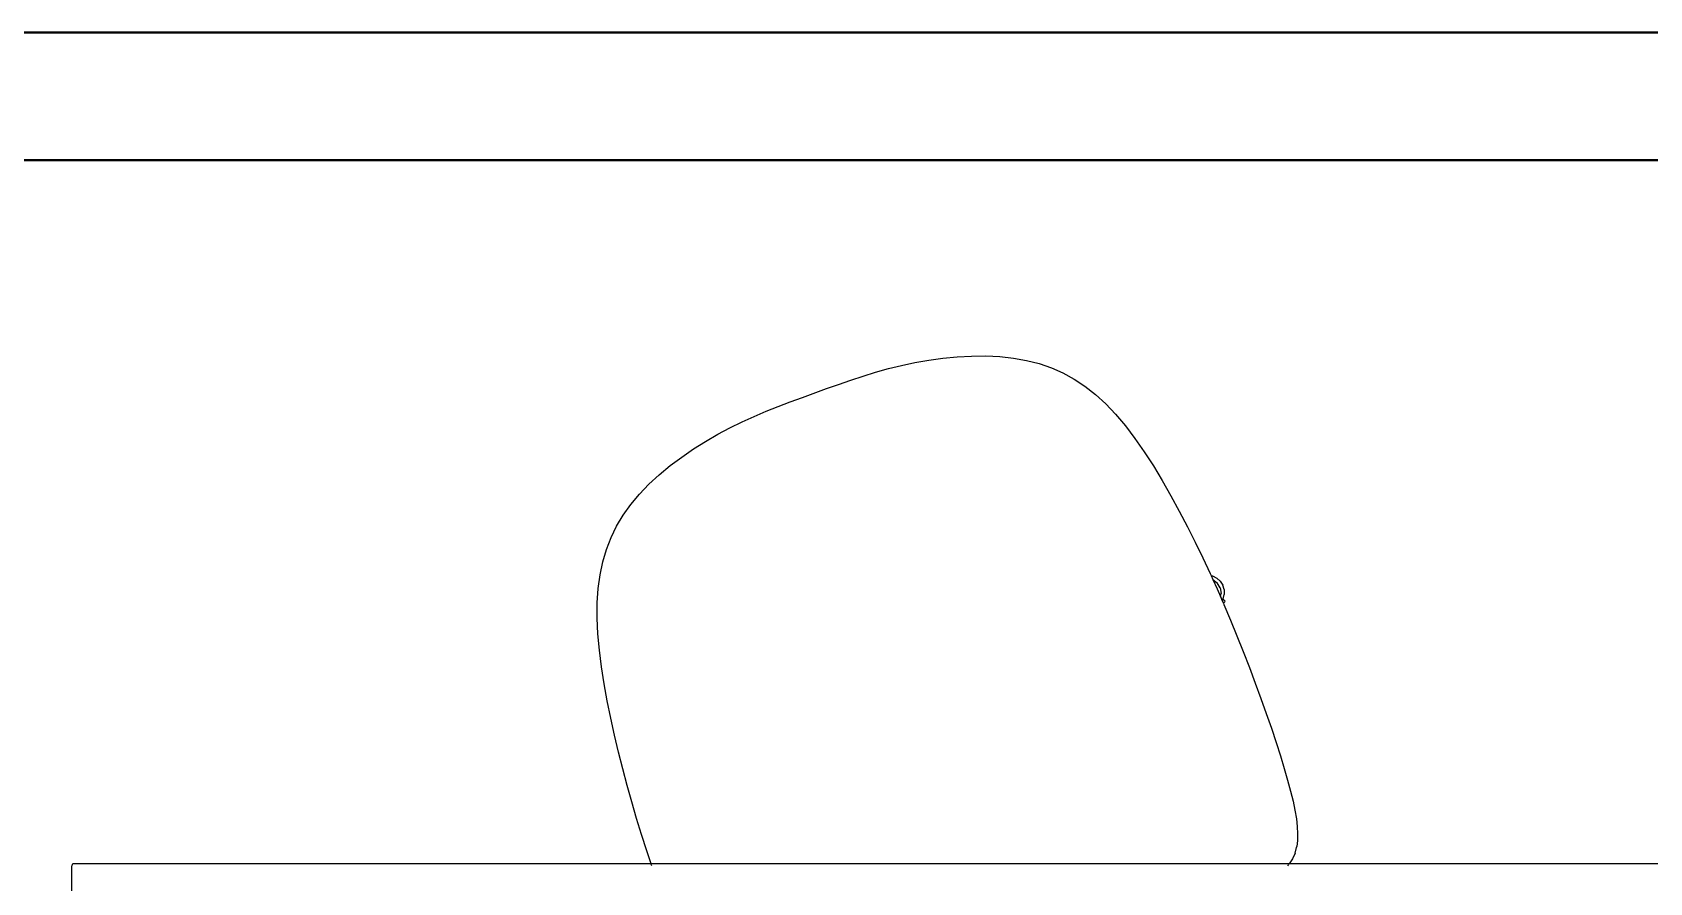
# Model space of a CAD drawing. Header units: metres. Extents: x -353 to 1688, y -477 to 135.
# Drawn here: x 502.08 to 503.347, y -317.754 to -317.088 of the extents above; entities that cross this region are included whole.
import ezdxf

# ---------------------------------------------------------------- set-up
doc = ezdxf.new("R2010")
doc.units = ezdxf.units.M
doc.header["$MEASUREMENT"] = 0
doc.layers.add('Edges', color=7, linetype='Continuous')
doc.layers.add('FURNITURE', color=130, linetype='Continuous', plot=False)
doc.layers.add('WALL', color=2, linetype='Continuous', lineweight=40)

# ---------------------------------------------------------------- blocks, each defined once
blk = doc.blocks.new('c table')
at = {"layer": 'Edges'}
for p, q in [((837.43833, 429.96316), (837.43833, 429.47199)), ((836.45263, 429.47096), (836.72415, 429.47096)), ((836.7206, 429.46472), (836.71973, 429.46134)), ((836.7206, 429.46472), (836.72205, 429.46793)), ((836.72205, 429.46793), (836.72415, 429.47096)), ((836.72415, 429.47096), (837.09841, 429.47096)), ((836.72438, 429.47122), (836.72513, 429.47199)), ((837.09807, 429.47199), (837.09833, 429.47122)), ((837.09841, 429.47096), (837.10097, 429.46323)), ((837.09841, 429.47096), (837.43759, 429.47096)), ((837.43814, 429.47122), (837.43759, 429.47096)), ((837.43814, 429.47122), (837.43833, 429.47199)), ((836.71911, 429.4533), (836.71921, 429.4572)), ((836.71921, 429.4572), (836.71962, 429.46081)), ((836.71973, 429.46134), (836.71962, 429.46081)), ((837.10097, 429.46323), (837.10398, 429.45376)), ((836.71933, 429.44906), (836.71911, 429.4533)), ((836.71986, 429.44446), (836.71933, 429.44906)), ((837.10398, 429.45376), (837.1069, 429.44423)), ((836.72069, 429.43947), (836.71986, 429.44446)), ((836.72182, 429.43406), (836.72069, 429.43947)), ((837.1069, 429.44423), (837.10972, 429.43463)), ((836.72325, 429.42819), (836.72182, 429.43406)), ((836.72496, 429.42185), (836.72325, 429.42819)), ((837.10972, 429.43463), (837.11243, 429.42497)), ((836.72696, 429.41498), (836.72496, 429.42185)), ((837.11243, 429.42497), (837.11502, 429.41522)), ((836.72923, 429.40757), (836.72696, 429.41498)), ((836.73176, 429.39969), (836.72923, 429.40757)), ((837.11502, 429.41522), (837.1175, 429.40538)), ((836.73453, 429.3914), (836.73176, 429.39969)), ((837.1175, 429.40538), (837.11985, 429.39544)), ((836.7375, 429.38278), (836.73453, 429.3914)), ((837.11985, 429.39544), (837.12208, 429.3854)), ((836.74065, 429.3739), (836.7375, 429.38278)), ((837.12208, 429.3854), (837.12412, 429.37532)), ((836.74397, 429.36483), (836.74065, 429.3739)), ((837.12412, 429.37532), (837.12595, 429.36527)), ((836.74744, 429.35564), (836.74397, 429.36483)), ((837.12595, 429.36527), (837.12749, 429.35532)), ((836.75101, 429.34641), (836.74744, 429.35564)), ((837.12749, 429.35532), (837.12872, 429.34554)), ((836.75469, 429.33719), (836.75101, 429.34641)), ((837.12872, 429.34554), (837.12958, 429.33599)), ((836.75846, 429.328), (836.75469, 429.33719)), ((837.12958, 429.33599), (837.13002, 429.32674)), ((836.76235, 429.31882), (836.75846, 429.328)), ((837.13002, 429.32674), (837.12999, 429.31787)), ((836.76177, 429.31721), (836.76169, 429.31691)), ((836.76169, 429.31691), (836.76277, 429.31562)), ((836.76177, 429.31721), (836.76231, 429.31775)), ((836.76271, 429.3155), (836.76212, 429.31281)), ((836.76223, 429.31005), (836.76212, 429.31281)), ((836.76231, 429.31775), (836.76268, 429.31806)), ((836.76268, 429.31806), (836.76235, 429.31882)), ((836.76331, 429.31664), (836.76268, 429.31806)), ((836.76271, 429.3155), (836.76277, 429.31562)), ((836.76277, 429.31562), (836.76331, 429.31664)), ((836.76277, 429.31562), (836.76292, 429.31545)), ((836.76443, 429.31406), (836.76331, 429.31664)), ((836.76443, 429.31406), (836.764, 429.31222)), ((836.76448, 429.30891), (836.764, 429.31222)), ((836.76636, 429.30966), (836.76443, 429.31406)), ((837.12999, 429.31787), (837.12945, 429.30942)), ((836.76223, 429.31005), (836.76307, 429.30742)), ((836.76454, 429.30509), (836.76307, 429.30742)), ((836.76448, 429.30891), (836.76624, 429.30607)), ((836.76658, 429.30324), (836.76454, 429.30509)), ((836.76887, 429.30411), (836.76624, 429.30607)), ((836.76887, 429.30411), (836.76636, 429.30966)), ((836.76902, 429.30196), (836.76658, 429.30324)), ((836.76993, 429.30176), (836.76887, 429.30411)), ((837.12945, 429.30942), (837.12838, 429.30139)), ((836.76993, 429.30176), (836.76902, 429.30196)), ((836.7705, 429.30051), (836.76993, 429.30176)), ((836.77478, 429.29138), (836.7705, 429.30051)), ((837.12678, 429.29373), (837.12463, 429.28642)), ((837.12838, 429.30139), (837.12678, 429.29373)), ((836.77921, 429.28225), (836.77478, 429.29138)), ((837.12463, 429.28642), (837.12192, 429.27943)), ((836.78379, 429.27312), (836.77921, 429.28225)), ((837.12192, 429.27943), (837.11864, 429.27272)), ((836.78854, 429.264), (836.78379, 429.27312)), ((837.11477, 429.26628), (837.11031, 429.26005)), ((837.11864, 429.27272), (837.11477, 429.26628)), ((836.79345, 429.25496), (836.78854, 429.264)), ((836.79851, 429.2461), (836.79345, 429.25496)), ((837.11031, 429.26005), (837.10524, 429.25403)), ((836.80372, 429.23748), (836.79851, 429.2461)), ((837.09965, 429.24822), (837.0936, 429.24264)), ((837.10524, 429.25403), (837.09965, 429.24822)), ((836.80907, 429.2292), (836.80372, 429.23748)), ((837.08718, 429.23732), (837.08046, 429.23227)), ((837.0936, 429.24264), (837.08718, 429.23732)), ((836.81455, 429.22133), (836.80907, 429.2292)), ((837.07352, 429.2275), (837.06645, 429.22305)), ((837.08046, 429.23227), (837.07352, 429.2275)), ((836.82016, 429.21397), (836.81455, 429.22133)), ((837.05931, 429.21892), (837.05219, 429.21514)), ((837.06645, 429.22305), (837.05931, 429.21892)), ((836.82589, 429.20718), (836.82016, 429.21397)), ((837.03799, 429.20844), (837.0309, 429.20544)), ((837.04508, 429.21166), (837.03799, 429.20844)), ((837.05219, 429.21514), (837.04508, 429.21166)), ((836.83173, 429.20106), (836.82589, 429.20718)), ((836.83771, 429.19559), (836.83173, 429.20106)), ((837.01675, 429.19991), (837.00968, 429.19729)), ((837.02382, 429.20261), (837.01675, 429.19991)), ((837.0309, 429.20544), (837.02382, 429.20261)), ((836.84386, 429.19076), (836.83771, 429.19559)), ((836.8502, 429.18654), (836.84386, 429.19076)), ((836.98846, 429.18961), (836.9813, 429.18713)), ((836.99555, 429.19215), (836.98846, 429.18961)), ((837.00968, 429.19729), (836.99555, 429.19215)), ((836.85677, 429.18293), (836.8502, 429.18654)), ((836.8636, 429.1799), (836.85677, 429.18293)), ((836.87071, 429.17744), (836.8636, 429.1799)), ((836.9592, 429.1804), (836.95152, 429.1785)), ((836.9667, 429.1825), (836.9592, 429.1804)), ((836.97406, 429.18475), (836.9667, 429.1825)), ((836.9813, 429.18713), (836.97406, 429.18475)), ((836.87812, 429.17554), (836.87071, 429.17744)), ((836.88588, 429.17419), (836.87812, 429.17554)), ((836.8939, 429.17333), (836.88588, 429.17419)), ((836.90212, 429.17295), (836.8939, 429.17333)), ((836.91046, 429.173), (836.90212, 429.17295)), ((836.91885, 429.17345), (836.91046, 429.173)), ((836.92723, 429.17426), (836.91885, 429.17345)), ((836.93551, 429.17539), (836.92723, 429.17426)), ((836.94363, 429.17682), (836.93551, 429.17539)), ((836.95152, 429.1785), (836.94363, 429.17682))]:
    blk.add_line(p, q, dxfattribs=at)

msp = doc.modelspace()

# ---------------------------------------------------------------- linework, layer by layer
at = {"layer": 'WALL'}
for p, q in [((497.83921, -317.08818), (504.29921, -317.08818)), ((497.60921, -317.18818), (504.29921, -317.18818))]:
    msp.add_line(p, q, dxfattribs=at)

# ---------------------------------------------------------------- block references
at = {"layer": 'FURNITURE', "xscale": 1.335102431208862, "yscale": 1.335102431208862, "zscale": 1.335102431208862, "rotation": 180}
msp.add_blockref('c table', (1620.17683, 255.64822), dxfattribs=at)

doc.saveas('drawing.dxf')
